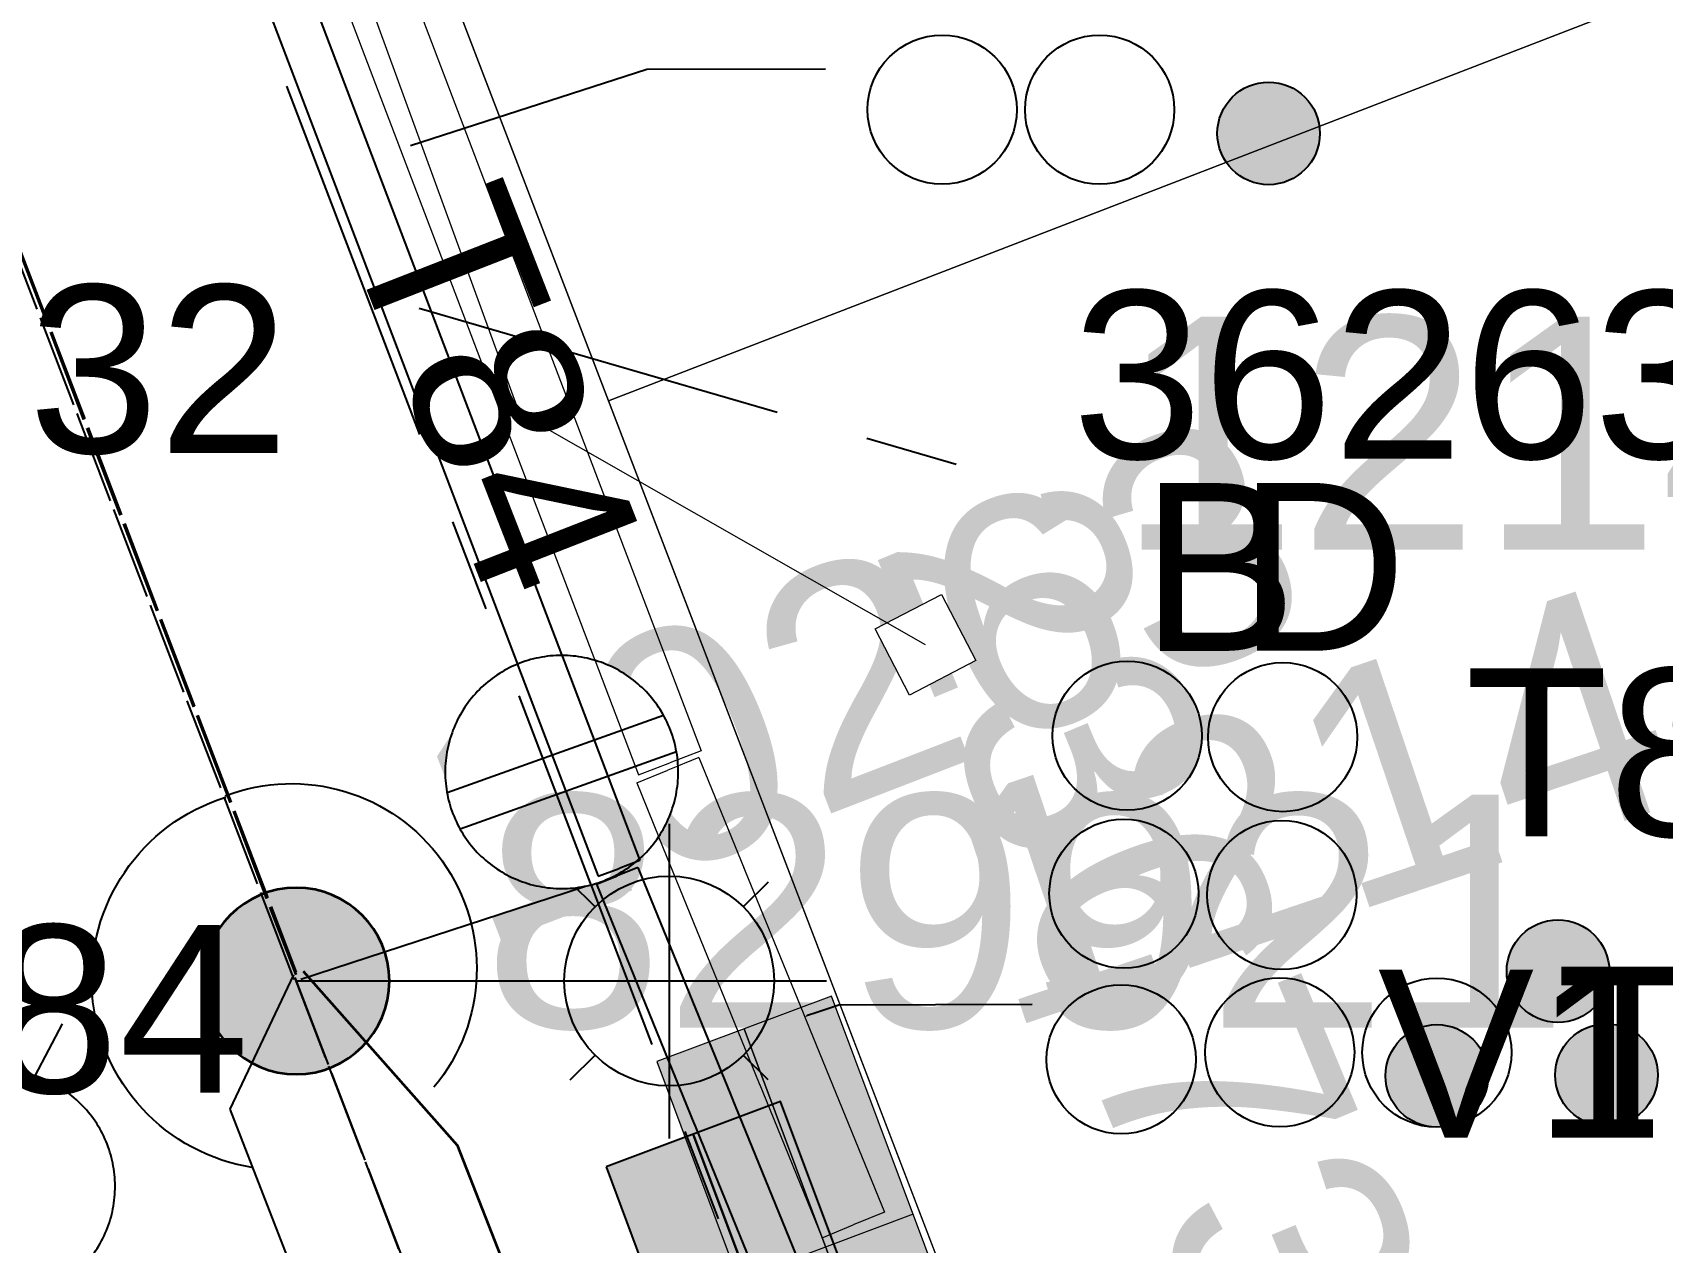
# Model space of a CAD drawing. Header units: metres. Extents: x 0 to 310918, y 0 to 6270107.
# Drawn here: x 310667.03 to 310684.51, y 6269691.9 to 6269704.87 of the extents above; entities that cross this region are included whole.
import ezdxf
from ezdxf.enums import TextEntityAlignment as Align

# ---------------------------------------------------------------- set-up
doc = ezdxf.new("R2010")
doc.units = ezdxf.units.M
for name, pattern in [('Cable Exist OH', [1, 1, 0]), ('Cable Exist UG', [7, 4, -1, 1, -1]), ('PHANTOMX2', [6.6, 3, -0.75, 0.2, -0.75, 0.2, -0.75, 0.2, -0.75])]:
    doc.linetypes.add(name, pattern=pattern)
doc.layers.get('0').update_dxf_attribs({"color": 6})
for name, color, linetype, lineweight in [('_User Miscellaneous1', 30, 'Continuous', 13), ('_User_HV_Exist', 1, 'Continuous', 35), ('_User_LV_Exist', 5, 'Continuous', 35), ('Cadastre Developer_SP_NEW', 92, 'Continuous', 15), ('Cadastre Land Parcels_SP_EXT', 118, 'Continuous', 15), ('Cadastre Roads_SP_EXT', 218, 'Continuous', 15), ('Mains_HV_EXT', 13, 'Continuous', 25), ('Mains_LV_EXT', 163, 'Continuous', 25), ('Mains_SL_EXT', 131, 'Continuous', 25), ('Services_SP_EXT', 42, 'PHANTOMX2', 20)]:
    doc.layers.add(name, color=color, linetype=linetype, lineweight=lineweight)
doc.layers.add('_User Miscellaneous12', color=252, linetype='Continuous', lineweight=13, plot=False, transparency=0.75)
for name, color, linetype in [('Duct_SP_EXT', 30, 'Continuous'), ('Equip_LV_EXT', 7, 'Continuous'), ('SupportsOH_SP_TR_HV_LV_SL_EXT', 7, 'Continuous'), ('SupportsUG_SP_LV_EXT', 7, 'Continuous'), ('Trench_SP_EXT', 7, 'Continuous')]:
    doc.layers.add(name, color=color, linetype=linetype)
doc.layers.add('Features_HIDE', color=1, linetype='Continuous', plot=False)
doc.styles.add('iecARIAL', font='arial.ttf', dxfattribs={"height": 2})
doc.styles.add('POLE_LABEL', font='arial.ttf', dxfattribs={"height": 2})
doc.styles.add('SL_LABEL', font='arial.ttf', dxfattribs={"height": 2})
doc.styles.get("Standard").update_dxf_attribs({"font": 'arial.ttf'})

# ---------------------------------------------------------------- blocks, each defined once
blk = doc.blocks.new('PILLAR_EXT')
blk.add_hatch(color=256).paths.add_polyline_path([(-2.5, 1), (-2.5, -1), (2.5, -1), (2.5, 1)])
for p, q in [((0, 1), (0, -1)), ((-2.5, 0), (2.5, 0))]:
    blk.add_line(p, q)
at = {"ltscale": 10}
blk.add_line((2.5, 0), (-2.5, 0), dxfattribs=at)
blk.add_lwpolyline([(-2.5, -1), (-1.25, -1), (1.25, -1), (2.5, -1), (2.5, 1), (-2.5, 1)], close=True)
at = {"width": 0.9, "flags": 8}
blk.add_attdef('ASSET_NUM', text='', height=2, rotation=90, dxfattribs=at).set_placement((-2, 4), align=Align.MIDDLE_LEFT)
for tag, p, flags in [('OWNED_BY', (0, -0.2), 9), ('STATE', (0, -0.4), 9), ('SUPPORT_TYPE', (0, -0.6), 9), ('USAGE', (0, -0.8), 9), ('LEGEND', (0, -1), 9), ('LOCATION', (0, -1.2), 9), ('NOTES', (0, -1.4), 9), ('PARENT', (0, -1.6), 9), ('STREETNAME', (0, -1.8), 9), ('SUBURB', (0, -2), 1)]:
    blk.add_attdef(tag, p, '', height=0.2, dxfattribs=dict(flags=flags))
blk = doc.blocks.new('DUCT_EXT')
blk.add_circle((0, 0.8), 0.8)
at = {"flags": 1}
blk.add_attdef('Z', (0, 0), '', height=0.2, dxfattribs=at)
at = {"flags": 9}
for tag, p in [('DUCT_CODE', (0, 0)), ('XSECT_TYPE', (0, -0.2)), ('FB_REFERENCE', (0, -0.4)), ('STATE', (0, -0.6)), ('NOTES', (0, -0.8))]:
    blk.add_attdef(tag, text='', height=0.2, dxfattribs=at).set_placement(p, align=Align.MIDDLE_LEFT)
blk = doc.blocks.new('SL_LANTERN_EXT')
at = {"flags": 9}
for tag, p in [('LRATECODE', (-7.4, 0)), ('LOUTREACHVOCAB', (-7.2, 0)), ('LOUTREACH', (-7, 0)), ('LANTNUMBER', (-6.6, 0)), ('LNEW', (-6.4, 0)), ('LMASTVOCAB', (-6.2, 0)), ('LMAST', (-6, 0)), ('LLAMPVOCAB', (-5.8, 0)), ('LLAMP', (-5.6, 0)), ('LEXIST', (-5.4, 0)), ('LCHARGE3PERCENT', (-5.2, 0)), ('LCHARGE3', (-5, 0)), ('LCHARGE2PERCENT', (-4.8, 0)), ('LCHARGE2', (-4.6, 0)), ('LCHARGE1PERCENT', (-4.4, 0)), ('LCHARGE1', (-4.2, 0)), ('LCATEGORY', (-4, 0)), ('LBRACKETVOCAB', (-3.8, 0)), ('LBRACKET', (-3.6, 0)), ('LKINGHEIGHT', (-3.4, 0)), ('CREPLACE', (-3.2, 0)), ('CREMOVE', (-3, 0)), ('CNUMBER', (-2.8, 0)), ('CNEW', (-2.6, 0)), ('CEXIST', (-2.4, 0)), ('USAGE', (-2.2, 0)), ('STATE', (-2, 0)), ('OWNED_BY', (-1.8, 0)), ('ORIENTATION', (-1.6, 0)), ('OPERATING_VOLTAGE', (-1.4, 0)), ('NO_PHASES', (-1.2, 0)), ('LANTERN_TYPE', (-1, 0)), ('LANTERN_PURPOSE', (-0.8, 0)), ('CONTROL_TYPE', (-0.6, 0)), ('CONSTRUCTED_VOLTAGE', (-0.4, 0))]:
    blk.add_attdef(tag, text='', height=0.001, rotation=270, dxfattribs=at).set_placement(p, align=Align.MIDDLE_LEFT)
at = {"style": 'SL_LABEL', "flags": 9}
blk.add_attdef('STREET_CODE', text='', height=0.001, rotation=270, dxfattribs=at).set_placement((0.001, 0), align=Align.MIDDLE_LEFT)
at = {"flags": 1}
blk.add_attdef('Z', (0, 0), '', height=0.001, rotation=270, dxfattribs=at)
at = {"width": 0.9}
blk.add_attdef('LNUMBER', text='', height=1, dxfattribs=at).set_placement((7, -1), align=Align.MIDDLE_LEFT)
at = {"flags": 9}
for tag, p in [('LREMOVE', (0, -7.6)), ('LREPLACE', (0, -7.8)), ('LTYPE', (0, -8)), ('LTYPEVOCAB', (0, -8.2)), ('LEGEND', (0, -8.4)), ('SUBURB', (0, -8.6)), ('STREETNAME', (0, -8.8)), ('LOCATION', (0, -9)), ('NOTES', (0, -9.2)), ('MAINTAINED_BY', (0, -9.863))]:
    blk.add_attdef(tag, text='', height=0.001, dxfattribs=at).set_placement(p, align=Align.MIDDLE_LEFT)
blk.add_attdef('OPERATED_BY', (0, -9.607), '', height=0.001, dxfattribs=at)
at = {"layer": 'Features_HIDE', "width": 0.9}
blk.add_attdef('ASSET_NUM', text='', height=1, dxfattribs=at).set_placement((7, 1), align=Align.MIDDLE_LEFT)
at = {"transparency": 33554651}
blk.add_wipeout([(5.688, 0), (5.061, -1.061), (4, -1.688), (2.939, -1.061), (2.313, 0), (2.939, 1.061), (4, 1.687), (5.061, 1.061)], dxfattribs=at)
for p, q in [((4, 1.687), (4, 0)), ((2.939, 1.061), (3.205, 0.795)), ((5.061, 1.061), (4.795, 0.795)), ((0, 0), (4, 0)), ((4, 0), (5.688, 0)), ((4, 0), (4, -1.688)), ((2.939, -1.061), (3.205, -0.795)), ((5.061, -1.061), (4.795, -0.795))]:
    blk.add_line(p, q)
blk.add_circle((4, 0), 1.125)
blk = doc.blocks.new('CCP_EXT')
at = {"flags": 9}
for tag, p in [('ORIENTATION', (0, -0.8)), ('OWNED_BY', (0, -1)), ('USAGE', (0, -1.2)), ('LEGEND', (0, -1.4)), ('LIFE_SUPPORT', (0, -1.6)), ('STATE', (0, -1.8)), ('NOTES', (0, -2))]:
    blk.add_attdef(tag, text='', height=0.2, dxfattribs=at).set_placement(p, align=Align.MIDDLE_LEFT)
at = {"transparency": 33554651}
blk.add_wipeout([(0, 0.566), (0.566, 0), (0, -0.566), (-0.566, 0)], dxfattribs=at)
blk.add_lwpolyline([(-0.566, 0), (0, 0.566), (0.566, 0), (0, -0.566), (-0.566, 0)])
at = {"flags": 1}
blk.add_attdef('Z', (0, 0), '', height=0.2, dxfattribs=at)
at = {"flags": 9}
for tag, p in [('CCP_TYPE', (0, 0)), ('CONSTRUCTED_VOLTAGE', (0, -0.2)), ('NO_PHASES', (0, -0.4)), ('OPERATING_VOLTAGE', (0, -0.6))]:
    blk.add_attdef(tag, text='', height=0.2, dxfattribs=at).set_placement(p, align=Align.MIDDLE_LEFT)
blk = doc.blocks.new('POLE_EXT')
blk.add_hatch(color=256).paths.add_polyline_path([(-1, 0, 1), (1, 0, 1)])
blk.add_lwpolyline([(-1, 0, 1), (1, 0, 1)], format="xyb", close=True)
at = {"flags": 8}
blk.add_attdef('pNumber', text='', height=2, dxfattribs=at).set_placement((2.5, 2.5), align=Align.MIDDLE_CENTER)
at = {"style": 'POLE_LABEL', "flags": 9}
for tag, p in [('STRUCTURE_PLANT_NUMBER', (1.355, 0.028)), ('STREET_CODE', (1.355, -0.2))]:
    blk.add_attdef(tag, text='', height=0.2, dxfattribs=at).set_placement(p, align=Align.MIDDLE_LEFT)
at = {"flags": 9}
for tag, p in [('OWNED_BY', (1.355, -0.4)), ('PARENT', (1.355, -0.6)), ('SPECIAL_USE', (1.355, -0.8)), ('STATE', (1.355, -1)), ('USAGE', (1.355, -1.2)), ('cLV', (1.355, -1.4)), ('hDepth', (1.355, -1.6)), ('hDia', (1.355, -1.8)), ('cHV', (1.355, -2)), ('LBRACKET', (1.355, -2.2)), ('LExisting', (1.355, -2.4)), ('LANTNUMBER', (1.355, -2.6)), ('LOther', (1.355, -2.8)), ('LRemove', (1.355, -3)), ('LEGEND', (1.355, -3.2)), ('cLinedev', (1.355, -3.4)), ('LOCATION', (1.355, -3.6)), ('pExisting', (1.355, -3.8)), ('PFNUMBER', (1.355, -4)), ('NEWPFNUMBER', (1.355, -4.2)), ('pFooting', (1.355, -4.4)), ('pNew', (1.355, -4.6)), ('pRelocate', (1.355, -5)), ('pRemove', (1.355, -5.2)), ('pReplace', (1.355, -5.4)), ('pStay', (1.355, -5.6)), ('pType', (1.355, -5.8)), ('cspan', (1.355, -6)), ('STREETNAME', (1.355, -6.2)), ('SUBURB', (1.355, -6.4)), ('NOTES', (1.355, -6.6)), ('MAINTAINED_BY', (1.355, -6.814)), ('OPERATED_BY', (1.355, -7.014))]:
    blk.add_attdef(tag, text='', height=0.2, dxfattribs=at).set_placement(p, align=Align.MIDDLE_LEFT)
at = {"flags": 1}
blk.add_attdef('Z', (1.355, -7.328), '', height=0.2, dxfattribs=at)
at = {"layer": 'Features_HIDE', "style": 'POLE_LABEL', "flags": 8}
blk.add_attdef('ASSET_NUM', text='', height=2, dxfattribs=at).set_placement((5, 5), align=Align.MIDDLE_CENTER)
blk = doc.blocks.new('LV_UG_LINKS_OPEN_EXT')
at = {"layer": 'Equip_LV_EXT'}
for tag, height, flags, p in [('ACTUAL_STATUS', 0.167, 9, (3.167, -1.667)), ('CONSTRUCTED_VOLTAGE', 0.167, 9, (3.167, -1.833)), ('NO_PHASES', 0.167, 9, (3.167, -2)), ('OPERATING_VOLTAGE', 0.2, 9, (3, -2.6)), ('ORIENTATION', 0.2, 9, (3, -2.8)), ('STATE', 0.2, 9, (3, -3)), ('SWITCH_TYPE', 0.2, 9, (3, -3.2)), ('USAGE', 0.2, 9, (3, -3.4)), ('NOTES', 0.2, 9, (3, -3.6)), ('OWNED_BY', 0.2, 9, (3, -3.8)), ('OPERATED_BY', 0.2, 9, (3, -4)), ('MAINTAINED_BY', 0.2, 9, (3, -4.2)), ('NUMBER_OF_PHASES', 0.2, 9, (3, -4.4)), ('TYPE', 0.2, 9, (3, -4.6)), ('Z', 0.2, 1, (3, -4.8))]:
    blk.add_attdef(tag, text='', height=height, dxfattribs=dict(at, flags=flags)).set_placement(p, align=Align.MIDDLE_LEFT)
at = {"transparency": 33554651}
blk.add_wipeout([(4, 1.25), (3.969, 1.25), (3.939, 1.248), (3.908, 1.247), (3.877, 1.244), (3.847, 1.241), (3.817, 1.236), (3.786, 1.232), (3.756, 1.226), (3.726, 1.22), (3.696, 1.213), (3.667, 1.205), (3.637, 1.196), (3.608, 1.187), (3.579, 1.177), (3.55, 1.166), (3.522, 1.155), (3.493, 1.143), (3.466, 1.13), (3.438, 1.117), (3.411, 1.102), (3.384, 1.088), (3.357, 1.072), (3.331, 1.056), (3.306, 1.039), (3.28, 1.022), (3.255, 1.004), (3.231, 0.985), (3.207, 0.966), (3.184, 0.947), (3.161, 0.926), (3.138, 0.905), (3.116, 0.884), (3.095, 0.862), (3.074, 0.839), (3.053, 0.816), (3.034, 0.793), (3.015, 0.769), (2.996, 0.745), (2.978, 0.72), (2.961, 0.694), (2.944, 0.669), (2.928, 0.643), (2.912, 0.616), (2.898, 0.589), (2.883, 0.562), (2.87, 0.534), (2.857, 0.507), (2.845, 0.478), (2.834, 0.45), (2.823, 0.421), (2.813, 0.392), (2.804, 0.363), (2.795, 0.333), (2.787, 0.304), (2.78, 0.274), (2.774, 0.244), (2.768, 0.214), (2.764, 0.183), (2.759, 0.153), (2.756, 0.123), (2.753, 0.092), (2.752, 0.061), (2.75, 0.031), (2.75, 0), (2.75, -0.031), (2.752, -0.061), (2.753, -0.092), (2.756, -0.123), (2.759, -0.153), (2.764, -0.183), (2.768, -0.214), (2.774, -0.244), (2.78, -0.274), (2.787, -0.304), (2.795, -0.333), (2.804, -0.363), (2.813, -0.392), (2.823, -0.421), (2.834, -0.45), (2.845, -0.478), (2.857, -0.507), (2.87, -0.534), (2.883, -0.562), (2.898, -0.589), (2.912, -0.616), (2.928, -0.643), (2.944, -0.669), (2.961, -0.694), (2.978, -0.72), (2.996, -0.745), (3.015, -0.769), (3.034, -0.793), (3.053, -0.816), (3.074, -0.839), (3.095, -0.862), (3.116, -0.884), (3.138, -0.905), (3.161, -0.926), (3.184, -0.947), (3.207, -0.966), (3.231, -0.985), (3.255, -1.004), (3.28, -1.022), (3.306, -1.039), (3.331, -1.056), (3.357, -1.072), (3.384, -1.088), (3.411, -1.102), (3.438, -1.117), (3.466, -1.13), (3.493, -1.143), (3.522, -1.155), (3.55, -1.166), (3.579, -1.177), (3.608, -1.187), (3.637, -1.196), (3.667, -1.205), (3.696, -1.213), (3.726, -1.22), (3.756, -1.226), (3.786, -1.232), (3.817, -1.236), (3.847, -1.241), (3.877, -1.244), (3.908, -1.247), (3.939, -1.248), (3.969, -1.25), (4, -1.25), (4.031, -1.25), (4.061, -1.248), (4.092, -1.247), (4.123, -1.244), (4.153, -1.241), (4.183, -1.236), (4.214, -1.232), (4.244, -1.226), (4.274, -1.22), (4.304, -1.213), (4.333, -1.205), (4.363, -1.196), (4.392, -1.187), (4.421, -1.177), (4.45, -1.166), (4.478, -1.155), (4.507, -1.143), (4.534, -1.13), (4.562, -1.117), (4.589, -1.102), (4.616, -1.088), (4.643, -1.072), (4.669, -1.056), (4.694, -1.039), (4.72, -1.022), (4.745, -1.004), (4.769, -0.985), (4.793, -0.966), (4.816, -0.947), (4.839, -0.926), (4.862, -0.905), (4.884, -0.884), (4.905, -0.862), (4.926, -0.839), (4.947, -0.816), (4.966, -0.793), (4.985, -0.769), (5.004, -0.745), (5.022, -0.72), (5.039, -0.694), (5.056, -0.669), (5.072, -0.643), (5.088, -0.616), (5.102, -0.589), (5.117, -0.562), (5.13, -0.534), (5.143, -0.507), (5.155, -0.478), (5.166, -0.45), (5.177, -0.421), (5.187, -0.392), (5.196, -0.363), (5.205, -0.333), (5.213, -0.304), (5.22, -0.274), (5.226, -0.244), (5.232, -0.214), (5.236, -0.183), (5.241, -0.153), (5.244, -0.123), (5.247, -0.092), (5.248, -0.061), (5.25, -0.031), (5.25, 0), (5.25, 0.031), (5.248, 0.061), (5.247, 0.092), (5.244, 0.123), (5.241, 0.153), (5.236, 0.183), (5.232, 0.214), (5.226, 0.244), (5.22, 0.274), (5.213, 0.304), (5.205, 0.333), (5.196, 0.363), (5.187, 0.392), (5.177, 0.421), (5.166, 0.45), (5.155, 0.478), (5.143, 0.507), (5.13, 0.534), (5.117, 0.562), (5.102, 0.589), (5.088, 0.616), (5.072, 0.643), (5.056, 0.669), (5.039, 0.694), (5.022, 0.72), (5.004, 0.745), (4.985, 0.769), (4.966, 0.793), (4.947, 0.816), (4.926, 0.839), (4.905, 0.862), (4.884, 0.884), (4.862, 0.905), (4.839, 0.926), (4.816, 0.947), (4.793, 0.966), (4.769, 0.985), (4.745, 1.004), (4.72, 1.022), (4.694, 1.039), (4.669, 1.056), (4.643, 1.072), (4.616, 1.088), (4.589, 1.102), (4.562, 1.117), (4.534, 1.13), (4.507, 1.143), (4.478, 1.155), (4.45, 1.166), (4.421, 1.177), (4.392, 1.187), (4.363, 1.196), (4.333, 1.205), (4.304, 1.213), (4.274, 1.22), (4.244, 1.226), (4.214, 1.232), (4.183, 1.236), (4.153, 1.241), (4.123, 1.244), (4.092, 1.247), (4.061, 1.248), (4.031, 1.25)], dxfattribs=at).dxf.layer = 'Equip_LV_EXT'
at = {"layer": 'Equip_LV_EXT'}
for p, q in [((3.792, 1.863), (3.792, 1.232)), ((4.208, 1.863), (4.208, 1.232)), ((3.792, -1.232), (3.792, -1.863)), ((4.208, -1.232), (4.208, -1.863))]:
    blk.add_line(p, q, dxfattribs=at)
at = {"layer": 'Equip_LV_EXT', "flags": 128}
blk.add_lwpolyline([(4, 1.25), (3.969, 1.25), (3.939, 1.248), (3.908, 1.247), (3.877, 1.244), (3.847, 1.241), (3.817, 1.236), (3.786, 1.232), (3.756, 1.226), (3.726, 1.22), (3.696, 1.213), (3.667, 1.205), (3.637, 1.196), (3.608, 1.187), (3.579, 1.177), (3.55, 1.166), (3.522, 1.155), (3.493, 1.143), (3.466, 1.13), (3.438, 1.117), (3.411, 1.102), (3.384, 1.088), (3.357, 1.072), (3.331, 1.056), (3.306, 1.039), (3.28, 1.022), (3.255, 1.004), (3.231, 0.985), (3.207, 0.966), (3.184, 0.947), (3.161, 0.926), (3.138, 0.905), (3.116, 0.884), (3.095, 0.862), (3.074, 0.839), (3.053, 0.816), (3.034, 0.793), (3.015, 0.769), (2.996, 0.745), (2.978, 0.72), (2.961, 0.694), (2.944, 0.669), (2.928, 0.643), (2.912, 0.616), (2.898, 0.589), (2.883, 0.562), (2.87, 0.534), (2.857, 0.507), (2.845, 0.478), (2.834, 0.45), (2.823, 0.421), (2.813, 0.392), (2.804, 0.363), (2.795, 0.333), (2.787, 0.304), (2.78, 0.274), (2.774, 0.244), (2.768, 0.214), (2.764, 0.183), (2.759, 0.153), (2.756, 0.123), (2.753, 0.092), (2.752, 0.061), (2.75, 0.031), (2.75, 0), (2.75, -0.031), (2.752, -0.061), (2.753, -0.092), (2.756, -0.123), (2.759, -0.153), (2.764, -0.183), (2.768, -0.214), (2.774, -0.244), (2.78, -0.274), (2.787, -0.304), (2.795, -0.333), (2.804, -0.363), (2.813, -0.392), (2.823, -0.421), (2.834, -0.45), (2.845, -0.478), (2.857, -0.507), (2.87, -0.534), (2.883, -0.562), (2.898, -0.589), (2.912, -0.616), (2.928, -0.643), (2.944, -0.669), (2.961, -0.694), (2.978, -0.72), (2.996, -0.745), (3.015, -0.769), (3.034, -0.793), (3.053, -0.816), (3.074, -0.839), (3.095, -0.862), (3.116, -0.884), (3.138, -0.905), (3.161, -0.926), (3.184, -0.947), (3.207, -0.966), (3.231, -0.985), (3.255, -1.004), (3.28, -1.022), (3.306, -1.039), (3.331, -1.056), (3.357, -1.072), (3.384, -1.088), (3.411, -1.102), (3.438, -1.117), (3.466, -1.13), (3.493, -1.143), (3.522, -1.155), (3.55, -1.166), (3.579, -1.177), (3.608, -1.187), (3.637, -1.196), (3.667, -1.205), (3.696, -1.213), (3.726, -1.22), (3.756, -1.226), (3.786, -1.232), (3.817, -1.236), (3.847, -1.241), (3.877, -1.244), (3.908, -1.247), (3.939, -1.248), (3.969, -1.25), (4, -1.25), (4.031, -1.25), (4.061, -1.248), (4.092, -1.247), (4.123, -1.244), (4.153, -1.241), (4.183, -1.236), (4.214, -1.232), (4.244, -1.226), (4.274, -1.22), (4.304, -1.213), (4.333, -1.205), (4.363, -1.196), (4.392, -1.187), (4.421, -1.177), (4.45, -1.166), (4.478, -1.155), (4.507, -1.143), (4.534, -1.13), (4.562, -1.117), (4.589, -1.102), (4.616, -1.088), (4.643, -1.072), (4.669, -1.056), (4.694, -1.039), (4.72, -1.022), (4.745, -1.004), (4.769, -0.985), (4.793, -0.966), (4.816, -0.947), (4.839, -0.926), (4.862, -0.905), (4.884, -0.884), (4.905, -0.862), (4.926, -0.839), (4.947, -0.816), (4.966, -0.793), (4.985, -0.769), (5.004, -0.745), (5.022, -0.72), (5.039, -0.694), (5.056, -0.669), (5.072, -0.643), (5.088, -0.616), (5.102, -0.589), (5.117, -0.562), (5.13, -0.534), (5.143, -0.507), (5.155, -0.478), (5.166, -0.45), (5.177, -0.421), (5.187, -0.392), (5.196, -0.363), (5.205, -0.333), (5.213, -0.304), (5.22, -0.274), (5.226, -0.244), (5.232, -0.214), (5.236, -0.183), (5.241, -0.153), (5.244, -0.123), (5.247, -0.092), (5.248, -0.061), (5.25, -0.031), (5.25, 0), (5.25, 0.031), (5.248, 0.061), (5.247, 0.092), (5.244, 0.123), (5.241, 0.153), (5.236, 0.183), (5.232, 0.214), (5.226, 0.244), (5.22, 0.274), (5.213, 0.304), (5.205, 0.333), (5.196, 0.363), (5.187, 0.392), (5.177, 0.421), (5.166, 0.45), (5.155, 0.478), (5.143, 0.507), (5.13, 0.534), (5.117, 0.562), (5.102, 0.589), (5.088, 0.616), (5.072, 0.643), (5.056, 0.669), (5.039, 0.694), (5.022, 0.72), (5.004, 0.745), (4.985, 0.769), (4.966, 0.793), (4.947, 0.816), (4.926, 0.839), (4.905, 0.862), (4.884, 0.884), (4.862, 0.905), (4.839, 0.926), (4.816, 0.947), (4.793, 0.966), (4.769, 0.985), (4.745, 1.004), (4.72, 1.022), (4.694, 1.039), (4.669, 1.056), (4.643, 1.072), (4.616, 1.088), (4.589, 1.102), (4.562, 1.117), (4.534, 1.13), (4.507, 1.143), (4.478, 1.155), (4.45, 1.166), (4.421, 1.177), (4.392, 1.187), (4.363, 1.196), (4.333, 1.205), (4.304, 1.213), (4.274, 1.22), (4.244, 1.226), (4.214, 1.232), (4.183, 1.236), (4.153, 1.241), (4.123, 1.244), (4.092, 1.247), (4.061, 1.248), (4.031, 1.25)], close=True, dxfattribs=at)
blk = doc.blocks.new('LV_UG_LINKS_CLOSED_EXT')
at = {"layer": 'Equip_LV_EXT'}
for tag, flags, p in [('ACTUAL_STATUS', 9, (3, -2)), ('CONSTRUCTED_VOLTAGE', 9, (3, -2.2)), ('NO_PHASES', 9, (3, -2.4)), ('OPERATING_VOLTAGE', 9, (3, -2.6)), ('ORIENTATION', 9, (3, -2.8)), ('STATE', 9, (3, -3)), ('SWITCH_TYPE', 9, (3, -3.2)), ('USAGE', 9, (3, -3.4)), ('NOTES', 9, (3, -3.6)), ('OWNED_BY', 9, (3, -3.8)), ('OPERATED_BY', 9, (3, -4)), ('MAINTAINED_BY', 9, (3, -4.2)), ('NUMBER_OF_PHASES', 9, (3, -4.4)), ('TYPE', 9, (3, -4.6)), ('Z', 1, (3, -4.8))]:
    blk.add_attdef(tag, text='', height=0.2, dxfattribs=dict(at, flags=flags)).set_placement(p, align=Align.MIDDLE_LEFT)
at = {"transparency": 33554651}
blk.add_wipeout([(4, 1.25), (3.969, 1.25), (3.939, 1.248), (3.908, 1.247), (3.877, 1.244), (3.847, 1.241), (3.817, 1.236), (3.786, 1.232), (3.756, 1.226), (3.726, 1.22), (3.696, 1.213), (3.667, 1.205), (3.637, 1.196), (3.608, 1.187), (3.579, 1.177), (3.55, 1.166), (3.522, 1.155), (3.493, 1.143), (3.466, 1.13), (3.438, 1.117), (3.411, 1.102), (3.384, 1.088), (3.357, 1.072), (3.331, 1.056), (3.306, 1.039), (3.28, 1.022), (3.255, 1.004), (3.231, 0.985), (3.207, 0.966), (3.184, 0.947), (3.161, 0.926), (3.138, 0.905), (3.116, 0.884), (3.095, 0.862), (3.074, 0.839), (3.053, 0.816), (3.034, 0.793), (3.015, 0.769), (2.996, 0.745), (2.978, 0.72), (2.961, 0.694), (2.944, 0.669), (2.928, 0.643), (2.912, 0.616), (2.898, 0.589), (2.883, 0.562), (2.87, 0.534), (2.857, 0.507), (2.845, 0.478), (2.834, 0.45), (2.823, 0.421), (2.813, 0.392), (2.804, 0.363), (2.795, 0.333), (2.787, 0.304), (2.78, 0.274), (2.774, 0.244), (2.768, 0.214), (2.764, 0.183), (2.759, 0.153), (2.756, 0.123), (2.753, 0.092), (2.752, 0.061), (2.75, 0.031), (2.75, 0), (2.75, -0.031), (2.752, -0.061), (2.753, -0.092), (2.756, -0.123), (2.759, -0.153), (2.764, -0.183), (2.768, -0.214), (2.774, -0.244), (2.78, -0.274), (2.787, -0.304), (2.795, -0.333), (2.804, -0.363), (2.813, -0.392), (2.823, -0.421), (2.834, -0.45), (2.845, -0.478), (2.857, -0.507), (2.87, -0.534), (2.883, -0.562), (2.898, -0.589), (2.912, -0.616), (2.928, -0.643), (2.944, -0.669), (2.961, -0.694), (2.978, -0.72), (2.996, -0.745), (3.015, -0.769), (3.034, -0.793), (3.053, -0.816), (3.074, -0.839), (3.095, -0.862), (3.116, -0.884), (3.138, -0.905), (3.161, -0.926), (3.184, -0.947), (3.207, -0.966), (3.231, -0.985), (3.255, -1.004), (3.28, -1.022), (3.306, -1.039), (3.331, -1.056), (3.357, -1.072), (3.384, -1.088), (3.411, -1.102), (3.438, -1.117), (3.466, -1.13), (3.493, -1.143), (3.522, -1.155), (3.55, -1.166), (3.579, -1.177), (3.608, -1.187), (3.637, -1.196), (3.667, -1.205), (3.696, -1.213), (3.726, -1.22), (3.756, -1.226), (3.786, -1.232), (3.817, -1.236), (3.847, -1.241), (3.877, -1.244), (3.908, -1.247), (3.939, -1.248), (3.969, -1.25), (4, -1.25), (4.031, -1.25), (4.061, -1.248), (4.092, -1.247), (4.123, -1.244), (4.153, -1.241), (4.183, -1.236), (4.214, -1.232), (4.244, -1.226), (4.274, -1.22), (4.304, -1.213), (4.333, -1.205), (4.363, -1.196), (4.392, -1.187), (4.421, -1.177), (4.45, -1.166), (4.478, -1.155), (4.507, -1.143), (4.534, -1.13), (4.562, -1.117), (4.589, -1.102), (4.616, -1.088), (4.643, -1.072), (4.669, -1.056), (4.694, -1.039), (4.72, -1.022), (4.745, -1.004), (4.769, -0.985), (4.793, -0.966), (4.816, -0.947), (4.839, -0.926), (4.862, -0.905), (4.884, -0.884), (4.905, -0.862), (4.926, -0.839), (4.947, -0.816), (4.966, -0.793), (4.985, -0.769), (5.004, -0.745), (5.022, -0.72), (5.039, -0.694), (5.056, -0.669), (5.072, -0.643), (5.088, -0.616), (5.102, -0.589), (5.117, -0.562), (5.13, -0.534), (5.143, -0.507), (5.155, -0.478), (5.166, -0.45), (5.177, -0.421), (5.187, -0.392), (5.196, -0.363), (5.205, -0.333), (5.213, -0.304), (5.22, -0.274), (5.226, -0.244), (5.232, -0.214), (5.236, -0.183), (5.241, -0.153), (5.244, -0.123), (5.247, -0.092), (5.248, -0.061), (5.25, -0.031), (5.25, 0), (5.25, 0.031), (5.248, 0.061), (5.247, 0.092), (5.244, 0.123), (5.241, 0.153), (5.236, 0.183), (5.232, 0.214), (5.226, 0.244), (5.22, 0.274), (5.213, 0.304), (5.205, 0.333), (5.196, 0.363), (5.187, 0.392), (5.177, 0.421), (5.166, 0.45), (5.155, 0.478), (5.143, 0.507), (5.13, 0.534), (5.117, 0.562), (5.102, 0.589), (5.088, 0.616), (5.072, 0.643), (5.056, 0.669), (5.039, 0.694), (5.022, 0.72), (5.004, 0.745), (4.985, 0.769), (4.966, 0.793), (4.947, 0.816), (4.926, 0.839), (4.905, 0.862), (4.884, 0.884), (4.862, 0.905), (4.839, 0.926), (4.816, 0.947), (4.793, 0.966), (4.769, 0.985), (4.745, 1.004), (4.72, 1.022), (4.694, 1.039), (4.669, 1.056), (4.643, 1.072), (4.616, 1.088), (4.589, 1.102), (4.562, 1.117), (4.534, 1.13), (4.507, 1.143), (4.478, 1.155), (4.45, 1.166), (4.421, 1.177), (4.392, 1.187), (4.363, 1.196), (4.333, 1.205), (4.304, 1.213), (4.274, 1.22), (4.244, 1.226), (4.214, 1.232), (4.183, 1.236), (4.153, 1.241), (4.123, 1.244), (4.092, 1.247), (4.061, 1.248), (4.031, 1.25)], dxfattribs=at).dxf.layer = 'Equip_LV_EXT'
at = {"layer": 'Equip_LV_EXT'}
for p, q in [((3.792, 1.232), (3.792, -1.232)), ((4.208, 1.232), (4.208, -1.232))]:
    blk.add_line(p, q, dxfattribs=at)
at = {"layer": 'Equip_LV_EXT', "flags": 128}
blk.add_lwpolyline([(4, 1.25), (3.969, 1.25), (3.939, 1.248), (3.908, 1.247), (3.877, 1.244), (3.847, 1.241), (3.817, 1.236), (3.786, 1.232), (3.756, 1.226), (3.726, 1.22), (3.696, 1.213), (3.667, 1.205), (3.637, 1.196), (3.608, 1.187), (3.579, 1.177), (3.55, 1.166), (3.522, 1.155), (3.493, 1.143), (3.466, 1.13), (3.438, 1.117), (3.411, 1.102), (3.384, 1.088), (3.357, 1.072), (3.331, 1.056), (3.306, 1.039), (3.28, 1.022), (3.255, 1.004), (3.231, 0.985), (3.207, 0.966), (3.184, 0.947), (3.161, 0.926), (3.138, 0.905), (3.116, 0.884), (3.095, 0.862), (3.074, 0.839), (3.053, 0.816), (3.034, 0.793), (3.015, 0.769), (2.996, 0.745), (2.978, 0.72), (2.961, 0.694), (2.944, 0.669), (2.928, 0.643), (2.912, 0.616), (2.898, 0.589), (2.883, 0.562), (2.87, 0.534), (2.857, 0.507), (2.845, 0.478), (2.834, 0.45), (2.823, 0.421), (2.813, 0.392), (2.804, 0.363), (2.795, 0.333), (2.787, 0.304), (2.78, 0.274), (2.774, 0.244), (2.768, 0.214), (2.764, 0.183), (2.759, 0.153), (2.756, 0.123), (2.753, 0.092), (2.752, 0.061), (2.75, 0.031), (2.75, 0), (2.75, -0.031), (2.752, -0.061), (2.753, -0.092), (2.756, -0.123), (2.759, -0.153), (2.764, -0.183), (2.768, -0.214), (2.774, -0.244), (2.78, -0.274), (2.787, -0.304), (2.795, -0.333), (2.804, -0.363), (2.813, -0.392), (2.823, -0.421), (2.834, -0.45), (2.845, -0.478), (2.857, -0.507), (2.87, -0.534), (2.883, -0.562), (2.898, -0.589), (2.912, -0.616), (2.928, -0.643), (2.944, -0.669), (2.961, -0.694), (2.978, -0.72), (2.996, -0.745), (3.015, -0.769), (3.034, -0.793), (3.053, -0.816), (3.074, -0.839), (3.095, -0.862), (3.116, -0.884), (3.138, -0.905), (3.161, -0.926), (3.184, -0.947), (3.207, -0.966), (3.231, -0.985), (3.255, -1.004), (3.28, -1.022), (3.306, -1.039), (3.331, -1.056), (3.357, -1.072), (3.384, -1.088), (3.411, -1.102), (3.438, -1.117), (3.466, -1.13), (3.493, -1.143), (3.522, -1.155), (3.55, -1.166), (3.579, -1.177), (3.608, -1.187), (3.637, -1.196), (3.667, -1.205), (3.696, -1.213), (3.726, -1.22), (3.756, -1.226), (3.786, -1.232), (3.817, -1.236), (3.847, -1.241), (3.877, -1.244), (3.908, -1.247), (3.939, -1.248), (3.969, -1.25), (4, -1.25), (4.031, -1.25), (4.061, -1.248), (4.092, -1.247), (4.123, -1.244), (4.153, -1.241), (4.183, -1.236), (4.214, -1.232), (4.244, -1.226), (4.274, -1.22), (4.304, -1.213), (4.333, -1.205), (4.363, -1.196), (4.392, -1.187), (4.421, -1.177), (4.45, -1.166), (4.478, -1.155), (4.507, -1.143), (4.534, -1.13), (4.562, -1.117), (4.589, -1.102), (4.616, -1.088), (4.643, -1.072), (4.669, -1.056), (4.694, -1.039), (4.72, -1.022), (4.745, -1.004), (4.769, -0.985), (4.793, -0.966), (4.816, -0.947), (4.839, -0.926), (4.862, -0.905), (4.884, -0.884), (4.905, -0.862), (4.926, -0.839), (4.947, -0.816), (4.966, -0.793), (4.985, -0.769), (5.004, -0.745), (5.022, -0.72), (5.039, -0.694), (5.056, -0.669), (5.072, -0.643), (5.088, -0.616), (5.102, -0.589), (5.117, -0.562), (5.13, -0.534), (5.143, -0.507), (5.155, -0.478), (5.166, -0.45), (5.177, -0.421), (5.187, -0.392), (5.196, -0.363), (5.205, -0.333), (5.213, -0.304), (5.22, -0.274), (5.226, -0.244), (5.232, -0.214), (5.236, -0.183), (5.241, -0.153), (5.244, -0.123), (5.247, -0.092), (5.248, -0.061), (5.25, -0.031), (5.25, 0), (5.25, 0.031), (5.248, 0.061), (5.247, 0.092), (5.244, 0.123), (5.241, 0.153), (5.236, 0.183), (5.232, 0.214), (5.226, 0.244), (5.22, 0.274), (5.213, 0.304), (5.205, 0.333), (5.196, 0.363), (5.187, 0.392), (5.177, 0.421), (5.166, 0.45), (5.155, 0.478), (5.143, 0.507), (5.13, 0.534), (5.117, 0.562), (5.102, 0.589), (5.088, 0.616), (5.072, 0.643), (5.056, 0.669), (5.039, 0.694), (5.022, 0.72), (5.004, 0.745), (4.985, 0.769), (4.966, 0.793), (4.947, 0.816), (4.926, 0.839), (4.905, 0.862), (4.884, 0.884), (4.862, 0.905), (4.839, 0.926), (4.816, 0.947), (4.793, 0.966), (4.769, 0.985), (4.745, 1.004), (4.72, 1.022), (4.694, 1.039), (4.669, 1.056), (4.643, 1.072), (4.616, 1.088), (4.589, 1.102), (4.562, 1.117), (4.534, 1.13), (4.507, 1.143), (4.478, 1.155), (4.45, 1.166), (4.421, 1.177), (4.392, 1.187), (4.363, 1.196), (4.333, 1.205), (4.304, 1.213), (4.274, 1.22), (4.244, 1.226), (4.214, 1.232), (4.183, 1.236), (4.153, 1.241), (4.123, 1.244), (4.092, 1.247), (4.061, 1.248), (4.031, 1.25)], close=True, dxfattribs=at)
blk = doc.blocks.new('CABLE_LARGE_EXT')
h = blk.add_hatch(color=256)
edge = h.paths.add_edge_path()
edge.add_arc((0, 0.55), 0.55, 0, 360)
blk.add_circle((0, 0.55), 0.55)
at = {"flags": 1}
blk.add_attdef('Z', (0, 0), '', height=0.2, dxfattribs=at)
at = {"flags": 9}
for tag, p in [('COND_CODE', (0, 0)), ('FB_REFERENCE', (0, -0.2)), ('STATE', (0, -0.4)), ('XSECT_SIZE', (0, -0.6)), ('NOTES', (0, -0.8))]:
    blk.add_attdef(tag, text='', height=0.2, dxfattribs=at).set_placement(p, align=Align.MIDDLE_LEFT)

msp = doc.modelspace()

# ---------------------------------------------------------------- linework, layer by layer
at = {"layer": '_User Miscellaneous1'}
msp.add_line((310675.495, 6269691.946), (310675.828, 6269692.082), dxfattribs=at)
at = {"layer": 'Cadastre Developer_SP_NEW', "linetype": 'Continuous'}
msp.add_lwpolyline([(310699.907, 6269711.237), (310695.97, 6269721.509), (310669.265, 6269711.191), (310673.202, 6269700.92), (310699.907, 6269711.237)], close=True, dxfattribs=at)
at = {"layer": 'Cadastre Land Parcels_SP_EXT', "linetype": 'Continuous'}
for points in [[(310699.907, 6269711.237), (310695.97, 6269721.509), (310669.265, 6269711.191), (310673.202, 6269700.92), (310699.907, 6269711.237)], [(310702.102, 6269697.128), (310703.828, 6269701.011), (310699.907, 6269711.237), (310673.202, 6269700.92), (310676.765, 6269691.624), (310681.93, 6269689.334), (310702.102, 6269697.128)]]:
    msp.add_lwpolyline(points, close=True, dxfattribs=at)
at = {"layer": 'Duct_SP_EXT'}
for points in [[(310675.528, 6269704.48), (310673.612, 6269704.477), (310671.079, 6269703.658)], [(310677.745, 6269694.446), (310675.671, 6269694.441), (310674.507, 6269694.052)]]:
    msp.add_lwpolyline(points, dxfattribs=at)
at = {"layer": 'Mains_HV_EXT', "linetype": 'Continuous'}
msp.add_lwpolyline([(310669.092, 6269696.684, -0.772658), (310671.33, 6269693.56)], format="xyb", dxfattribs=at)
at = {"layer": 'Mains_LV_EXT', "linetype": 'Continuous'}
msp.add_lwpolyline([(310669.395, 6269692.696, -0.795925), (310669.097, 6269696.67)], format="xyb", dxfattribs=at)

# ---------------------------------------------------------------- block references
at = {"layer": 'Duct_SP_EXT'}
for name, p in [('DUCT_EXT', (310676.781, 6269703.245)), ('DUCT_EXT', (310678.47, 6269703.244)), ('CABLE_LARGE_EXT', (310680.282, 6269703.24)), ('DUCT_EXT', (310678.765, 6269696.53)), ('DUCT_EXT', (310680.433, 6269696.515)), ('DUCT_EXT', (310678.73, 6269694.836)), ('DUCT_EXT', (310680.424, 6269694.821)), ('DUCT_EXT', (310678.701, 6269693.058)), ('DUCT_EXT', (310680.402, 6269693.134)), ('DUCT_EXT', (310682.087, 6269693.131))]:
    msp.add_blockref(name, p, dxfattribs=at)
at = {"layer": 'SupportsUG_SP_LV_EXT'}
ref = msp.add_blockref('PILLAR_EXT', (310674.988, 6269690.713), dxfattribs=dict(at, rotation=290.513309211795))
ref.add_attrib('ASSET_NUM', '121446', dxfattribs={"layer": '0', "height": 2.5, "style": 'iecARIAL'}).set_placement((310678.655, 6269700.575), align=Align.MIDDLE_LEFT)

# ---------------------------------------------------------------- texts
at = {"layer": 'Duct_SP_EXT'}
for s, p in [('362632', (310661.386, 6269700.363)), ('362633', (310678.175, 6269700.303)), ('B', (310678.912, 6269698.239)), ('D', (310679.951, 6269698.242))]:
    msp.add_text(s, height=1.8, dxfattribs=at).set_placement(p)

# ---------------------------------------------------------------- next in the draw order: block references
at = {"layer": 'Features_HIDE'}
ref = msp.add_blockref('SL_LANTERN_EXT', (310669.853, 6269694.699), dxfattribs=at)
ref.add_attrib('ASSET_NUM', '10263', dxfattribs={"layer": '0', "height": 2.5, "rotation": 21.1214, "style": 'iecARIAL'}).set_placement((310671.353, 6269696.199), align=Align.MIDDLE_LEFT)

# ---------------------------------------------------------------- next in the draw order: linework, layer by layer
at = {"layer": 'Mains_LV_EXT', "linetype": 'Cable Exist UG'}
msp.add_lwpolyline([(310674.988, 6269690.713), (310670.195, 6269690.624), (310669.145, 6269693.326), (310669.828, 6269694.765)], dxfattribs=at)
at = {"layer": 'Trench_SP_EXT', "linetype": 'Cable Exist UG'}
for points in [[(310671.17, 6269701.917), (310677.002, 6269700.222)], [(310669.902, 6269694.72), (310673.294, 6269695.827)]]:
    msp.add_lwpolyline(points, dxfattribs=at)

# ---------------------------------------------------------------- next in the draw order: block references
at = {"layer": 'Features_HIDE'}
ref = msp.add_blockref('SL_LANTERN_EXT', (310680.138, 6269687.588), dxfattribs=at)
ref.add_attrib('ASSET_NUM', '236734', dxfattribs={"layer": '0', "height": 2.5, "rotation": 292.5037, "style": 'iecARIAL'}).set_placement((310681.638, 6269689.088), align=Align.MIDDLE_RIGHT)

# ---------------------------------------------------------------- next in the draw order: texts
at = {"layer": 'Mains_LV_EXT'}
msp.add_text('T84', height=1.8, rotation=291.3376, dxfattribs=at).set_placement((310670.371, 6269702.719))

# ---------------------------------------------------------------- next in the draw order: linework, layer by layer
at = {"layer": '_User Miscellaneous1'}
msp.add_line((310676.162, 6269692.218), (310675.828, 6269692.082), dxfattribs=at)
at = {"layer": 'Mains_LV_EXT', "linetype": 'Cable Exist OH'}
msp.add_lwpolyline([(310669.838, 6269694.738), (310674.105, 6269683.607), (310690.018, 6269642.148)], dxfattribs=at)
at = {"layer": 'Mains_SL_EXT', "linetype": 'Cable Exist OH'}
msp.add_lwpolyline([(310726.697, 6269546.331), (310711.673, 6269585.651), (310689.974, 6269642.131), (310674.105, 6269683.607), (310669.845, 6269694.72)], dxfattribs=at)

# ---------------------------------------------------------------- next in the draw order: block references
at = {"layer": 'Duct_SP_EXT'}
for p in [(310683.386, 6269694.255), (310682.087, 6269693.131), (310683.906, 6269693.14)]:
    msp.add_blockref('CABLE_LARGE_EXT', p, dxfattribs=at)
at = {"layer": 'Services_SP_EXT', "rotation": 162.5120028465151}
msp.add_blockref('CCP_EXT', (310676.602, 6269698.305), dxfattribs=at)
at = {"layer": 'SupportsOH_SP_TR_HV_LV_SL_EXT'}
ref = msp.add_blockref('POLE_EXT', (310669.853, 6269694.699), dxfattribs=at)
ref.add_attrib('ASSET_NUM', '829921', dxfattribs={"layer": '0', "height": 2.5, "style": 'POLE_LABEL'}).set_placement((310671.853, 6269695.449), align=Align.MIDDLE_LEFT)

# ---------------------------------------------------------------- next in the draw order: texts
at = {"layer": 'Duct_SP_EXT'}
for s, p in [('T84', (310682.389, 6269696.251)), ('V17', (310681.454, 6269693.019)), ('T84', (310683.364, 6269693.053))]:
    msp.add_text(s, height=1.8, dxfattribs=at).set_placement(p)

# ---------------------------------------------------------------- next in the draw order: linework, layer by layer
at = {"layer": 'Cadastre Roads_SP_EXT', "linetype": 'Continuous'}
msp.add_lwpolyline([(310602.563, 6269822.778), (310619.747, 6269777.847), (310638.649, 6269728.436), (310642.213, 6269719.1), (310645.78, 6269709.757), (310649.347, 6269700.412), (310652.915, 6269691.066), (310655.614, 6269683.996), (310675.498, 6269691.066), (310675.498, 6269691.066), (310676.765, 6269691.625), (310673.202, 6269700.92), (310669.265, 6269711.191), (310665.328, 6269721.463), (310661.391, 6269731.733), (310657.454, 6269742.003), (310653.516, 6269752.274), (310649.584, 6269762.533), (310646.006, 6269771.864), (310642.428, 6269781.195), (310638.493, 6269791.46), (310634.922, 6269800.773), (310631.344, 6269810.106)], dxfattribs=at)

# ---------------------------------------------------------------- next in the draw order: block references
at = {"layer": 'Equip_LV_EXT'}
for name, p, rotation in [('LV_UG_LINKS_CLOSED_EXT', (310674.047, 6269693.174), 109.6742035852663), ('LV_UG_LINKS_OPEN_EXT', (310670.195, 6269690.624), 152.1027292221887)]:
    msp.add_blockref(name, p, dxfattribs=dict(at, rotation=rotation))

# ---------------------------------------------------------------- next in the draw order: linework, layer by layer
at = {"layer": '_User Miscellaneous1'}
for p, q in [((310668.638, 6269711.773), (310674.197, 6269697.168)), ((310667.965, 6269711.517), (310673.524, 6269696.912)), ((310673.524, 6269696.912), (310673.861, 6269697.04)), ((310674.172, 6269697.096), (310673.839, 6269696.96)), ((310674.197, 6269697.168), (310673.861, 6269697.04)), ((310674.172, 6269697.096), (310676.162, 6269692.218)), ((310673.505, 6269696.824), (310673.839, 6269696.96)), ((310673.505, 6269696.824), (310675.495, 6269691.946))]:
    msp.add_line(p, q, dxfattribs=at)
at = {"layer": '_User Miscellaneous1', "linetype": 'Cable Exist OH'}
msp.add_lwpolyline([(310612.309, 6269844.811), (310633.868, 6269788.576), (310651.905, 6269741.732), (310669.847, 6269694.77)], dxfattribs=at)
at = {"layer": '_User Miscellaneous12'}
msp.add_lwpolyline([(310676.602, 6269698.305), (310672.247, 6269700.79), (310669.113, 6269709.387), (310667.258, 6269710.839)], dxfattribs=at)
at = {"layer": '_User_HV_Exist', "linetype": 'Cable Exist UG'}
msp.add_lwpolyline([(310669.926, 6269694.804), (310671.579, 6269692.939), (310675.081, 6269684.006), (310675.081, 6269684.006), (310701.975, 6269694.916), (310703.117, 6269695.369), (310703.117, 6269695.369), (310737.532, 6269708.223), (310740.019, 6269709.168), (310740.019, 6269709.168), (310742.274, 6269709.926), (310756.373, 6269715.122), (310756.373, 6269715.122), (310750.408, 6269730.799), (310735.253, 6269770.503), (310737.528, 6269775.474)], dxfattribs=at)
at = {"layer": '_User_LV_Exist', "linetype": 'Cable Exist OH'}
msp.add_lwpolyline([(310612.309, 6269844.811), (310633.868, 6269788.576), (310651.905, 6269741.732), (310669.847, 6269694.77)], dxfattribs=at)
at = {"layer": 'Cadastre Developer_SP_NEW', "linetype": 'Continuous'}
msp.add_lwpolyline([(310702.102, 6269697.128), (310703.828, 6269701.011), (310699.907, 6269711.237), (310673.202, 6269700.92), (310676.765, 6269691.624), (310681.93, 6269689.334), (310702.102, 6269697.128)], close=True, dxfattribs=at)
at = {"layer": 'Duct_SP_EXT'}
for p, q in [((310667.981, 6269710.598), (310673.54, 6269695.993)), ((310667.533, 6269710.427), (310673.092, 6269695.822)), ((310673.54, 6269695.993), (310673.316, 6269695.907)), ((310673.072, 6269695.737), (310673.294, 6269695.827)), ((310673.092, 6269695.822), (310673.316, 6269695.907)), ((310673.516, 6269695.918), (310673.294, 6269695.827)), ((310673.516, 6269695.918), (310675.506, 6269691.04)), ((310673.072, 6269695.737), (310675.061, 6269690.859))]:
    msp.add_line(p, q, dxfattribs=at)
at = {"layer": 'Mains_HV_EXT', "linetype": 'Cable Exist OH'}
msp.add_lwpolyline([(310669.83, 6269694.715), (310633.883, 6269788.515)], dxfattribs=at)
at = {"layer": 'Mains_HV_EXT', "linetype": 'Cable Exist UG'}
msp.add_lwpolyline([(310669.926, 6269694.804), (310671.579, 6269692.939), (310675.081, 6269684.006), (310675.081, 6269684.006), (310701.975, 6269694.916), (310703.117, 6269695.369), (310703.117, 6269695.369), (310737.532, 6269708.223), (310740.019, 6269709.168), (310740.019, 6269709.168), (310742.274, 6269709.926), (310756.373, 6269715.122), (310756.373, 6269715.122), (310750.408, 6269730.799), (310735.253, 6269770.503), (310737.528, 6269775.474)], dxfattribs=at)
at = {"layer": 'Mains_LV_EXT', "linetype": 'Cable Exist OH'}
msp.add_lwpolyline([(310651.905, 6269741.732), (310669.854, 6269694.792)], dxfattribs=at)
at = {"layer": 'Mains_LV_EXT', "linetype": 'Cable Exist UG'}
msp.add_lwpolyline([(310667.258, 6269710.839), (310674.936, 6269690.684)], dxfattribs=at)
at = {"layer": 'Mains_SL_EXT', "linetype": 'Cable Exist OH'}
msp.add_lwpolyline([(310612.309, 6269844.811), (310633.868, 6269788.576), (310651.905, 6269741.732), (310669.847, 6269694.77)], dxfattribs=at)

# ---------------------------------------------------------------- next in the draw order: block references
at = {"layer": '_User Miscellaneous1'}
ref = msp.add_blockref('PILLAR_EXT', (310675.532, 6269691.846), dxfattribs=dict(at, rotation=290.513309211795))
ref.add_attrib('ASSET_NUM', '121446', dxfattribs={"layer": '0', "height": 2.5, "rotation": 18.6749, "style": 'iecARIAL'}).set_placement((310677.032, 6269695.346), align=Align.MIDDLE_LEFT)
ref = msp.add_blockref('POLE_EXT', (310669.853, 6269694.699), dxfattribs=at)
ref.add_attrib('ASSET_NUM', '829921', dxfattribs={"layer": '0', "height": 2.5, "style": 'POLE_LABEL'}).set_placement((310671.853, 6269695.449), align=Align.MIDDLE_LEFT)
at = {"layer": '_User_LV_Exist'}
ref = msp.add_blockref('POLE_EXT', (310669.853, 6269694.699), dxfattribs=at)
ref.add_attrib('ASSET_NUM', '829921', dxfattribs={"layer": '0', "height": 2.5, "style": 'POLE_LABEL'}).set_placement((310671.853, 6269695.449), align=Align.MIDDLE_LEFT)

# ---------------------------------------------------------------- next in the draw order: texts
at = {"layer": 'Duct_SP_EXT'}
msp.add_text('T84', height=1.8, dxfattribs=at).set_placement((310665.017, 6269693.5))

doc.saveas('drawing.dxf')
